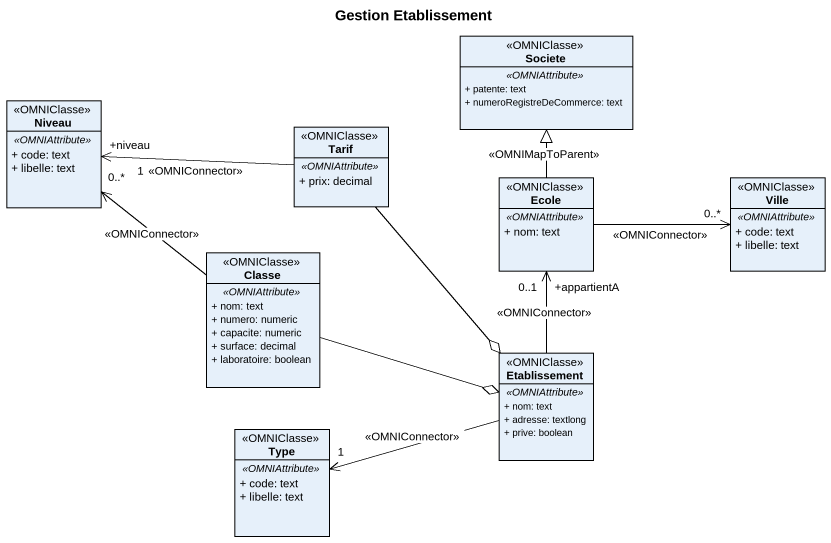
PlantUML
@startuml
title Gestion Etablissement
hide circle
hide empty members
skinparam classAttributeIconSize 0
class Societe <<OMNIClasse>> {
  .. <<OMNIAttribute>> ..
  + patente: text
  + numeroRegistreDeCommerce: text
}
class Niveau <<OMNIClasse>> {
  .. <<OMNIAttribute>> ..
  + code: text
  + libelle: text
}
class Tarif <<OMNIClasse>> {
  .. <<OMNIAttribute>> ..
  + prix: decimal
}
class Ecole <<OMNIClasse>> {
  .. <<OMNIAttribute>> ..
  + nom: text
}
class Ville <<OMNIClasse>> {
  .. <<OMNIAttribute>> ..
  + code: text
  + libelle: text
}
class Classe <<OMNIClasse>> {
  .. <<OMNIAttribute>> ..
  + nom: text
  + numero: numeric
  + capacite: numeric
  + surface: decimal
  + laboratoire: boolean
}
class Etablissement <<OMNIClasse>> {
  .. <<OMNIAttribute>> ..
  + nom: text
  + adresse: textlong
  + prive: boolean
}
class Type <<OMNIClasse>> {
  .. <<OMNIAttribute>> ..
  + code: text
  + libelle: text
}
Tarif -left-> "+niveau\n1" Niveau : <<OMNIConnector>>
Tarif --o Etablissement
Ecole -up-|> Societe : <<OMNIMapToParent>>
Ecole -right-> "0..*" Ville : <<OMNIConnector>>
Classe -up-> "0..*" Niveau : <<OMNIConnector>>
Classe -right-o Etablissement
Etablissement -up-> "+appartientA\n0..1" Ecole : <<OMNIConnector>>
Etablissement -left-> "1" Type : <<OMNIConnector>>
@enduml
